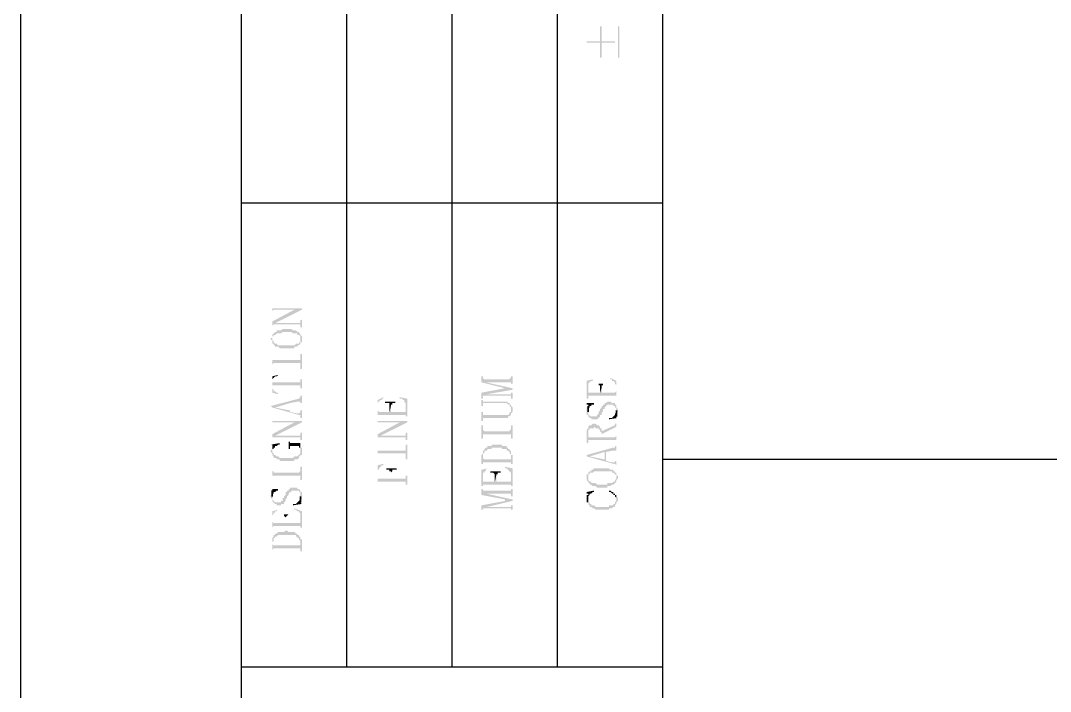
# Model space of a CAD drawing. Header units: millimetres. Extents: x 7018 to 13530, y 4187 to 5692.
# Drawn here: x 8881.97 to 8913.3, y 5610.91 to 5631.34 of the extents above; entities that cross this region are included whole.
import ezdxf

# ---------------------------------------------------------------- set-up
doc = ezdxf.new("R2010")
doc.units = ezdxf.units.MM

msp = doc.modelspace()

# ---------------------------------------------------------------- hatches: boundary and pattern name
at = {"transparency": 33554559}
for points in [[(8899.191, 5630.705), (8899.191, 5630.66), (8899.597, 5630.66), (8899.597, 5630.209), (8899.643, 5630.209), (8899.643, 5630.66), (8900.049, 5630.66), (8900.049, 5630.705), (8899.643, 5630.705), (8899.643, 5631.157), (8899.597, 5631.157), (8899.597, 5630.705)], [(8900.184, 5630.209), (8900.184, 5631.157), (8900.139, 5631.157), (8900.139, 5630.209)], [(8889.623, 5622.672), (8889.623, 5622.446), (8889.623, 5622.491), (8889.623, 5622.491), (8889.668, 5622.536), (8890.526, 5622.536), (8890.526, 5622.582), (8889.623, 5622.582)], [(8889.623, 5622.175), (8889.623, 5621.995), (8889.623, 5622.04), (8889.623, 5622.04), (8889.668, 5622.085), (8889.668, 5622.085), (8889.713, 5622.13), (8890.526, 5622.536), (8890.3, 5622.536)], [(8889.623, 5621.769), (8889.623, 5621.634), (8889.623, 5621.679), (8889.623, 5621.724), (8889.668, 5621.724), (8889.668, 5621.769), (8889.713, 5621.769), (8889.759, 5621.814), (8889.894, 5621.814), (8889.939, 5621.859), (8890.21, 5621.859), (8890.255, 5621.814), (8890.39, 5621.814), (8890.39, 5621.769), (8890.436, 5621.769), (8890.481, 5621.724), (8890.481, 5621.679), (8890.481, 5621.634), (8890.481, 5621.769), (8890.481, 5621.814), (8890.436, 5621.814), (8890.436, 5621.859), (8890.39, 5621.859), (8890.345, 5621.905), (8890.255, 5621.905), (8890.21, 5621.95), (8889.939, 5621.95), (8889.894, 5621.905), (8889.759, 5621.905), (8889.759, 5621.859), (8889.713, 5621.859), (8889.668, 5621.814), (8889.668, 5621.814)], [(8889.668, 5622.085), (8890.481, 5622.085), (8890.481, 5622.04), (8890.481, 5621.995), (8890.526, 5621.995), (8890.526, 5622.22), (8890.481, 5622.22), (8890.481, 5622.13), (8889.713, 5622.13)], [(8889.578, 5621.634), (8889.578, 5621.634), (8889.623, 5621.589), (8889.623, 5621.543), (8889.623, 5621.498), (8889.668, 5621.498), (8889.668, 5621.453), (8889.713, 5621.453), (8889.713, 5621.408), (8889.804, 5621.408), (8889.849, 5621.363), (8890.3, 5621.363), (8890.3, 5621.408), (8890.39, 5621.408), (8890.39, 5621.453), (8890.436, 5621.453), (8890.481, 5621.498), (8890.481, 5621.543), (8890.526, 5621.543), (8890.526, 5621.589), (8890.526, 5621.634), (8890.526, 5621.679), (8890.526, 5621.724), (8890.526, 5621.724), (8890.481, 5621.769), (8890.481, 5621.634), (8890.481, 5621.589), (8890.481, 5621.543), (8890.436, 5621.543), (8890.436, 5621.498), (8890.345, 5621.498), (8890.3, 5621.453), (8889.804, 5621.453), (8889.759, 5621.498), (8889.713, 5621.498), (8889.668, 5621.543), (8889.668, 5621.589), (8889.623, 5621.589), (8889.623, 5621.634), (8889.623, 5621.769), (8889.623, 5621.724), (8889.623, 5621.679), (8889.578, 5621.679)], [(8889.623, 5621.182), (8889.623, 5620.731), (8889.623, 5620.866), (8889.623, 5620.866), (8889.668, 5620.912), (8890.481, 5620.912), (8890.481, 5620.731), (8890.526, 5620.731), (8890.526, 5621.182), (8890.481, 5621.182), (8890.481, 5621.047), (8890.481, 5621.002), (8889.623, 5621.002)], [(8889.623, 5620.505), (8889.623, 5620.37), (8889.623, 5620.415), (8889.668, 5620.46), (8889.668, 5620.46), (8889.713, 5620.505), (8889.759, 5620.505), (8889.804, 5620.551), (8889.804, 5620.551)], [(8889.623, 5620.505), (8889.623, 5620.009), (8889.804, 5619.964), (8889.804, 5620.009), (8889.759, 5620.009), (8889.713, 5620.054), (8889.668, 5620.054), (8889.668, 5620.099), (8889.668, 5620.099), (8889.623, 5620.144), (8889.623, 5620.37)], [(8889.623, 5620.37), (8889.623, 5620.19), (8889.623, 5620.235), (8890.481, 5620.235), (8890.481, 5620.19), (8890.481, 5620.144), (8890.526, 5620.144), (8890.526, 5620.415), (8890.481, 5620.415), (8890.481, 5620.37), (8890.481, 5620.325), (8889.623, 5620.325)], [(8895.987, 5620.505), (8895.987, 5620.325), (8896.709, 5620.144), (8896.709, 5620.144), (8896.935, 5620.099), (8896.935, 5620.144), (8896.122, 5620.325), (8896.122, 5620.325), (8896.077, 5620.415), (8896.077, 5620.415), (8896.032, 5620.46), (8896.032, 5620.505), (8896.032, 5620.505)], [(8896.077, 5620.415), (8896.122, 5620.325), (8896.889, 5620.325), (8896.889, 5620.28), (8896.935, 5620.28), (8896.935, 5620.505), (8896.889, 5620.505), (8896.889, 5620.46), (8896.844, 5620.46), (8896.844, 5620.415)], [(8899.191, 5620.37), (8899.191, 5619.828), (8899.236, 5619.828), (8899.236, 5620.235), (8899.236, 5620.28), (8899.236, 5620.28), (8899.281, 5620.325), (8899.281, 5620.325), (8899.327, 5620.37), (8899.372, 5620.37), (8899.372, 5620.415), (8899.372, 5620.415)], [(8899.913, 5620.415), (8899.958, 5620.415), (8899.958, 5620.37), (8900.004, 5620.37), (8900.049, 5620.325), (8900.049, 5620.28), (8900.049, 5620.28), (8900.094, 5620.235), (8900.094, 5619.828), (8900.094, 5620.37), (8899.913, 5620.46)], [(8895.987, 5620.009), (8895.987, 5619.828), (8896.032, 5619.828), (8896.032, 5619.874), (8896.032, 5619.919), (8896.077, 5619.919), (8896.167, 5619.964), (8896.935, 5620.099), (8896.709, 5620.144)], [(8899.236, 5619.874), (8899.236, 5619.919), (8900.094, 5619.919), (8900.094, 5619.874), (8900.094, 5620.054), (8900.094, 5620.054), (8900.049, 5620.009), (8899.643, 5620.009), (8899.643, 5620.144), (8899.597, 5620.009), (8899.236, 5620.009), (8899.236, 5620.19)], [(8899.462, 5620.28), (8899.552, 5620.28), (8899.552, 5620.235), (8899.597, 5620.235), (8899.597, 5620.009), (8899.643, 5620.144), (8899.643, 5620.19), (8899.643, 5620.235), (8899.688, 5620.235), (8899.688, 5620.28), (8899.778, 5620.28)], [(8889.578, 5619.603), (8889.623, 5619.558), (8889.713, 5619.558), (8890.165, 5619.693), (8890.165, 5619.467), (8890.165, 5619.693), (8890.39, 5619.738), (8890.481, 5619.738), (8890.481, 5619.693), (8890.526, 5619.693), (8890.526, 5619.919), (8890.481, 5619.919), (8890.481, 5619.874), (8890.481, 5619.874), (8890.436, 5619.828), (8890.436, 5619.828)], [(8892.828, 5619.783), (8892.828, 5619.287), (8892.828, 5619.648), (8892.828, 5619.693), (8892.873, 5619.738), (8892.873, 5619.738), (8892.918, 5619.783), (8892.963, 5619.783), (8892.963, 5619.828), (8893.008, 5619.828), (8893.008, 5619.874)], [(8893.053, 5619.738), (8893.053, 5619.693), (8893.189, 5619.693), (8893.189, 5619.648), (8893.189, 5619.603), (8893.189, 5619.422), (8893.234, 5619.603), (8893.234, 5619.648), (8893.279, 5619.648), (8893.279, 5619.693), (8893.369, 5619.693), (8893.369, 5619.738)], [(8893.505, 5619.828), (8893.595, 5619.828), (8893.595, 5619.783), (8893.64, 5619.783), (8893.64, 5619.738), (8893.64, 5619.738), (8893.685, 5619.693), (8893.685, 5619.287), (8893.73, 5619.287), (8893.73, 5619.828), (8893.505, 5619.874)], [(8895.987, 5619.783), (8895.987, 5619.603), (8896.032, 5619.603), (8896.032, 5619.648), (8896.032, 5619.693), (8896.754, 5619.693), (8896.799, 5619.648), (8896.844, 5619.648), (8896.844, 5619.603), (8896.844, 5619.603), (8896.889, 5619.558), (8896.889, 5619.513), (8896.889, 5619.648), (8896.844, 5619.648), (8896.844, 5619.693), (8896.799, 5619.693), (8896.754, 5619.738), (8896.032, 5619.738), (8896.032, 5619.783), (8896.032, 5619.783)], [(8896.077, 5619.919), (8896.889, 5619.919), (8896.889, 5619.874), (8896.889, 5619.828), (8896.935, 5619.828), (8896.935, 5620.009), (8896.889, 5620.009), (8896.889, 5619.964), (8896.167, 5619.964)], [(8899.191, 5619.467), (8899.191, 5619.377), (8899.191, 5619.332), (8899.236, 5619.332), (8899.236, 5619.287), (8899.236, 5619.287), (8899.281, 5619.242), (8899.327, 5619.242), (8899.327, 5619.197), (8899.507, 5619.197), (8899.552, 5619.242), (8899.552, 5619.242), (8899.597, 5619.287), (8899.597, 5619.332), (8899.643, 5619.332), (8899.643, 5619.422), (8899.688, 5619.422), (8899.688, 5619.513), (8899.733, 5619.513), (8899.733, 5619.558), (8899.733, 5619.558), (8899.778, 5619.603), (8899.778, 5619.603), (8899.823, 5619.648), (8900.004, 5619.648), (8900.004, 5619.603), (8900.049, 5619.603), (8900.049, 5619.558), (8900.094, 5619.558), (8900.094, 5619.513), (8900.094, 5619.332), (8900.094, 5619.377), (8900.094, 5619.377), (8900.139, 5619.422), (8900.139, 5619.467), (8900.139, 5619.513), (8900.139, 5619.513), (8900.094, 5619.558), (8900.094, 5619.603), (8900.094, 5619.648), (8900.049, 5619.648), (8900.049, 5619.693), (8899.958, 5619.693), (8899.913, 5619.738), (8899.823, 5619.738), (8899.778, 5619.693), (8899.733, 5619.693), (8899.733, 5619.648), (8899.688, 5619.648), (8899.688, 5619.603), (8899.643, 5619.603), (8899.643, 5619.558), (8899.643, 5619.558), (8899.597, 5619.513), (8899.597, 5619.467), (8899.597, 5619.467), (8899.552, 5619.422), (8899.552, 5619.377), (8899.552, 5619.377), (8899.507, 5619.332), (8899.507, 5619.287), (8899.281, 5619.287), (8899.281, 5619.332), (8899.236, 5619.332), (8899.236, 5619.377), (8899.236, 5619.422), (8899.236, 5619.603), (8899.191, 5619.558), (8899.191, 5619.513)], [(8889.623, 5619.558), (8890.436, 5619.332), (8890.481, 5619.332), (8890.481, 5619.287), (8890.481, 5619.242), (8890.526, 5619.242), (8890.526, 5619.467), (8890.481, 5619.467), (8890.481, 5619.422), (8890.481, 5619.422), (8890.436, 5619.377), (8890.39, 5619.377), (8890.165, 5619.422), (8890.165, 5619.693), (8890.165, 5619.467), (8889.713, 5619.558), (8889.713, 5619.558)], [(8892.828, 5619.287), (8892.828, 5619.332), (8893.685, 5619.332), (8893.685, 5619.287), (8893.685, 5619.467), (8893.685, 5619.422), (8893.234, 5619.422), (8893.234, 5619.603), (8893.189, 5619.422), (8892.873, 5619.422), (8892.828, 5619.467), (8892.828, 5619.648)], [(8895.987, 5619.422), (8895.987, 5619.151), (8896.032, 5619.151), (8896.032, 5619.197), (8896.032, 5619.242), (8896.799, 5619.242), (8896.799, 5619.287), (8896.844, 5619.287), (8896.889, 5619.332), (8896.889, 5619.377), (8896.889, 5619.377), (8896.935, 5619.422), (8896.935, 5619.467), (8896.935, 5619.513), (8896.935, 5619.558), (8896.889, 5619.603), (8896.889, 5619.467), (8896.889, 5619.422), (8896.844, 5619.422), (8896.844, 5619.377), (8896.844, 5619.377), (8896.799, 5619.332), (8896.032, 5619.332), (8896.032, 5619.422)], [(8899.191, 5619.693), (8899.191, 5619.648), (8899.236, 5619.648), (8899.236, 5619.513), (8899.236, 5619.558), (8899.281, 5619.558), (8899.281, 5619.603), (8899.327, 5619.603), (8899.327, 5619.648), (8899.417, 5619.648), (8899.417, 5619.693)], [(8899.868, 5619.197), (8899.868, 5619.197), (8900.139, 5619.242), (8900.094, 5619.242), (8900.094, 5619.287), (8900.094, 5619.422), (8900.094, 5619.377), (8900.049, 5619.377), (8900.049, 5619.332), (8900.049, 5619.332), (8900.004, 5619.287), (8900.004, 5619.287), (8899.958, 5619.242), (8899.868, 5619.242)], [(8889.623, 5619.242), (8889.623, 5619.016), (8889.623, 5619.106), (8890.526, 5619.106), (8890.526, 5619.151), (8889.623, 5619.151)], [(8889.623, 5618.745), (8889.623, 5618.565), (8889.623, 5618.655), (8889.668, 5618.655), (8889.713, 5618.7), (8890.526, 5619.106), (8890.3, 5619.106)], [(8892.828, 5619.242), (8892.828, 5619.016), (8892.828, 5619.061), (8892.828, 5619.106), (8893.73, 5619.106), (8893.73, 5619.151), (8892.828, 5619.151)], [(8892.828, 5618.745), (8892.828, 5618.565), (8892.828, 5618.61), (8892.828, 5618.655), (8892.873, 5618.655), (8892.918, 5618.7), (8893.73, 5619.106), (8893.505, 5619.106)], [(8899.643, 5618.836), (8899.643, 5618.745), (8900.094, 5618.971), (8900.094, 5619.106), (8900.094, 5619.061), (8900.049, 5619.061), (8900.049, 5619.016), (8900.049, 5619.016)], [(8895.987, 5619.016), (8895.987, 5618.61), (8896.032, 5618.61), (8896.032, 5618.745), (8896.889, 5618.745), (8896.889, 5618.61), (8896.935, 5618.61), (8896.935, 5619.016), (8896.889, 5619.016), (8896.889, 5618.881), (8896.844, 5618.881), (8896.844, 5618.836), (8896.077, 5618.836), (8896.032, 5618.881), (8896.032, 5619.016)], [(8899.191, 5618.79), (8899.191, 5618.474), (8899.236, 5618.474), (8899.236, 5618.79), (8899.236, 5618.881), (8899.281, 5618.881), (8899.281, 5618.926), (8899.417, 5618.926), (8899.417, 5618.971), (8899.417, 5618.971), (8899.462, 5618.926), (8899.552, 5618.926), (8899.552, 5618.881), (8899.597, 5618.881), (8899.597, 5618.836), (8899.597, 5618.836), (8899.643, 5618.79), (8899.643, 5618.655), (8899.643, 5618.926), (8899.597, 5618.926), (8899.597, 5618.971), (8899.597, 5618.971), (8899.552, 5619.016), (8899.507, 5619.016), (8899.462, 5619.061), (8899.372, 5619.061), (8899.327, 5619.016), (8899.281, 5619.016), (8899.236, 5618.971), (8899.236, 5618.926), (8899.236, 5618.926), (8899.191, 5618.881), (8899.191, 5618.836), (8899.191, 5618.836)], [(8899.236, 5618.52), (8899.236, 5618.565), (8900.094, 5618.565), (8900.094, 5618.474), (8900.094, 5618.745), (8900.094, 5618.7), (8900.094, 5618.7), (8900.049, 5618.655), (8899.643, 5618.655), (8899.643, 5618.881), (8899.643, 5618.926), (8899.643, 5618.655), (8899.236, 5618.655), (8899.236, 5618.745)], [(8889.668, 5618.655), (8890.481, 5618.655), (8890.481, 5618.565), (8890.526, 5618.565), (8890.526, 5618.79), (8890.481, 5618.79), (8890.481, 5618.745), (8890.481, 5618.7), (8889.713, 5618.7)], [(8890.12, 5618.52), (8890.12, 5618.294), (8890.165, 5618.294), (8890.165, 5618.339), (8890.165, 5618.384), (8890.436, 5618.384), (8890.436, 5618.339), (8890.481, 5618.429), (8890.481, 5618.474), (8890.165, 5618.474), (8890.165, 5618.52), (8890.165, 5618.52)], [(8892.873, 5618.655), (8893.685, 5618.655), (8893.685, 5618.565), (8893.73, 5618.565), (8893.73, 5618.79), (8893.685, 5618.79), (8893.685, 5618.745), (8893.685, 5618.7), (8892.918, 5618.7)], [(8889.578, 5618.429), (8889.623, 5618.429), (8889.623, 5618.384), (8889.623, 5618.249), (8889.623, 5618.294), (8889.668, 5618.294), (8889.668, 5618.339), (8889.713, 5618.339), (8889.713, 5618.384), (8889.759, 5618.384), (8889.804, 5618.429), (8889.849, 5618.429), (8889.849, 5618.474)], [(8889.578, 5618.249), (8889.578, 5618.204), (8889.578, 5618.204), (8889.623, 5618.159), (8889.623, 5618.113), (8889.623, 5618.113), (8889.668, 5618.068), (8889.668, 5618.023), (8889.759, 5618.023), (8889.759, 5617.978), (8889.849, 5617.978), (8889.849, 5617.933), (8890.3, 5617.933), (8890.3, 5617.978), (8890.39, 5617.978), (8890.436, 5618.023), (8890.436, 5618.068), (8890.481, 5618.068), (8890.481, 5618.113), (8890.526, 5618.113), (8890.526, 5618.159), (8890.526, 5618.249), (8890.526, 5618.294), (8890.526, 5618.339), (8890.481, 5618.339), (8890.481, 5618.204), (8890.481, 5618.159), (8890.481, 5618.159), (8890.436, 5618.113), (8890.436, 5618.113), (8890.39, 5618.068), (8890.3, 5618.068), (8890.255, 5618.023), (8889.849, 5618.023), (8889.804, 5618.068), (8889.759, 5618.068), (8889.713, 5618.113), (8889.668, 5618.113), (8889.668, 5618.159), (8889.668, 5618.159), (8889.623, 5618.204), (8889.623, 5618.339), (8889.623, 5618.294), (8889.623, 5618.294)], [(8890.436, 5618.339), (8890.481, 5618.339), (8890.481, 5618.249), (8890.481, 5618.384), (8890.481, 5618.429)], [(8892.828, 5618.429), (8892.828, 5617.978), (8892.828, 5618.113), (8892.828, 5618.159), (8893.685, 5618.159), (8893.685, 5617.978), (8893.73, 5617.978), (8893.73, 5618.429), (8893.685, 5618.429), (8893.685, 5618.294), (8893.685, 5618.249), (8892.828, 5618.249), (8892.828, 5618.294)], [(8895.987, 5618.068), (8895.987, 5617.843), (8896.032, 5617.843), (8896.032, 5618.068), (8896.032, 5618.113), (8896.032, 5618.159), (8896.077, 5618.159), (8896.077, 5618.204), (8896.077, 5618.204), (8896.122, 5618.249), (8896.167, 5618.249), (8896.167, 5618.294), (8896.303, 5618.294), (8896.303, 5618.339), (8896.619, 5618.339), (8896.619, 5618.294), (8896.754, 5618.294), (8896.754, 5618.249), (8896.799, 5618.249), (8896.844, 5618.204), (8896.844, 5618.159), (8896.844, 5618.159), (8896.889, 5618.113), (8896.889, 5617.843), (8896.935, 5617.843), (8896.935, 5618.068), (8896.935, 5618.113), (8896.889, 5618.113), (8896.889, 5618.204), (8896.889, 5618.249), (8896.844, 5618.249), (8896.844, 5618.294), (8896.799, 5618.294), (8896.799, 5618.339), (8896.754, 5618.339), (8896.754, 5618.384), (8896.619, 5618.384), (8896.619, 5618.429), (8896.303, 5618.429), (8896.303, 5618.384), (8896.167, 5618.384), (8896.167, 5618.339), (8896.122, 5618.339), (8896.077, 5618.294), (8896.077, 5618.249), (8896.032, 5618.249), (8896.032, 5618.204), (8896.032, 5618.159), (8896.032, 5618.159), (8895.987, 5618.113), (8895.987, 5618.113)], [(8899.191, 5618.113), (8899.191, 5618.068), (8899.281, 5618.068), (8899.733, 5618.204), (8899.733, 5617.978), (8899.778, 5618.204), (8900.004, 5618.249), (8900.094, 5618.249), (8900.094, 5618.204), (8900.094, 5618.429), (8900.094, 5618.384), (8900.049, 5618.384), (8900.049, 5618.339), (8900.004, 5618.339)], [(8899.191, 5618.068), (8900.004, 5617.843), (8900.049, 5617.843), (8900.094, 5617.798), (8900.094, 5617.752), (8900.094, 5617.978), (8900.094, 5617.933), (8900.049, 5617.933), (8900.049, 5617.888), (8899.958, 5617.888), (8899.778, 5617.933), (8899.778, 5618.204), (8899.733, 5617.978), (8899.281, 5618.068), (8899.281, 5618.068)], [(8896.032, 5617.843), (8896.032, 5617.888), (8896.889, 5617.888), (8896.889, 5617.843), (8896.889, 5618.023), (8896.889, 5617.978), (8896.077, 5617.978), (8896.032, 5618.023), (8896.032, 5618.068)], [(8889.623, 5617.752), (8889.623, 5617.346), (8889.623, 5617.482), (8890.481, 5617.482), (8890.481, 5617.346), (8890.526, 5617.346), (8890.526, 5617.752), (8890.481, 5617.752), (8890.481, 5617.617), (8890.481, 5617.617), (8890.436, 5617.572), (8889.668, 5617.572), (8889.668, 5617.617), (8889.623, 5617.617)], [(8892.828, 5617.798), (8892.828, 5617.211), (8892.828, 5617.572), (8892.828, 5617.662), (8892.873, 5617.662), (8892.873, 5617.707), (8892.873, 5617.707), (8892.918, 5617.752), (8892.918, 5617.752), (8892.963, 5617.798), (8893.008, 5617.798), (8893.008, 5617.843)], [(8892.828, 5617.256), (8892.828, 5617.301), (8893.685, 5617.301), (8893.685, 5617.211), (8893.73, 5617.211), (8893.73, 5617.482), (8893.685, 5617.482), (8893.685, 5617.436), (8893.685, 5617.391), (8893.234, 5617.391), (8893.234, 5617.572), (8893.234, 5617.391), (8892.828, 5617.391), (8892.828, 5617.572)], [(8893.098, 5617.707), (8893.098, 5617.662), (8893.189, 5617.662), (8893.189, 5617.617), (8893.234, 5617.617), (8893.234, 5617.391), (8893.234, 5617.572), (8893.234, 5617.572), (8893.279, 5617.617), (8893.279, 5617.662), (8893.414, 5617.662), (8893.414, 5617.707)], [(8895.987, 5617.662), (8895.987, 5617.166), (8896.032, 5617.166), (8896.032, 5617.527), (8896.032, 5617.572), (8896.077, 5617.572), (8896.077, 5617.617), (8896.122, 5617.617), (8896.122, 5617.662), (8896.122, 5617.662), (8896.167, 5617.707), (8896.213, 5617.707), (8896.167, 5617.707)], [(8896.258, 5617.617), (8896.258, 5617.572), (8896.348, 5617.572), (8896.393, 5617.527), (8896.393, 5617.482), (8896.393, 5617.301), (8896.438, 5617.482), (8896.438, 5617.527), (8896.483, 5617.527), (8896.483, 5617.572), (8896.574, 5617.572), (8896.574, 5617.617)], [(8896.709, 5617.707), (8896.754, 5617.707), (8896.799, 5617.662), (8896.799, 5617.662), (8896.844, 5617.617), (8896.844, 5617.617), (8896.889, 5617.572), (8896.889, 5617.527), (8896.889, 5617.166), (8896.935, 5617.166), (8896.935, 5617.707), (8896.709, 5617.752)], [(8899.236, 5617.527), (8899.236, 5617.436), (8899.236, 5617.482), (8899.236, 5617.527), (8899.281, 5617.527), (8899.281, 5617.572), (8899.372, 5617.572), (8899.417, 5617.617), (8899.958, 5617.617), (8899.958, 5617.572), (8900.004, 5617.572), (8900.049, 5617.527), (8900.049, 5617.527), (8900.094, 5617.482), (8900.094, 5617.436), (8900.094, 5617.572), (8900.049, 5617.572), (8900.049, 5617.617), (8900.004, 5617.617), (8900.004, 5617.662), (8899.913, 5617.662), (8899.868, 5617.707), (8899.417, 5617.707), (8899.372, 5617.662), (8899.327, 5617.662), (8899.327, 5617.617), (8899.281, 5617.617), (8899.236, 5617.572), (8899.236, 5617.572)], [(8896.032, 5617.166), (8896.032, 5617.211), (8896.889, 5617.211), (8896.889, 5617.166), (8896.889, 5617.346), (8896.889, 5617.301), (8896.438, 5617.301), (8896.438, 5617.482), (8896.393, 5617.301), (8896.032, 5617.301), (8896.032, 5617.346), (8896.032, 5617.527)], [(8899.191, 5617.436), (8899.191, 5617.391), (8899.191, 5617.346), (8899.191, 5617.346), (8899.236, 5617.301), (8899.236, 5617.256), (8899.281, 5617.256), (8899.281, 5617.211), (8899.327, 5617.211), (8899.372, 5617.166), (8899.462, 5617.166), (8899.507, 5617.121), (8899.823, 5617.121), (8899.823, 5617.166), (8899.913, 5617.166), (8899.958, 5617.211), (8900.004, 5617.211), (8900.049, 5617.256), (8900.049, 5617.256), (8900.094, 5617.301), (8900.094, 5617.346), (8900.094, 5617.346), (8900.139, 5617.391), (8900.139, 5617.436), (8900.139, 5617.482), (8900.094, 5617.482), (8900.094, 5617.527), (8900.094, 5617.436), (8900.094, 5617.391), (8900.094, 5617.391), (8900.049, 5617.346), (8900.049, 5617.301), (8900.004, 5617.301), (8899.958, 5617.256), (8899.823, 5617.256), (8899.823, 5617.211), (8899.507, 5617.211), (8899.462, 5617.256), (8899.327, 5617.256), (8899.327, 5617.301), (8899.281, 5617.301), (8899.236, 5617.346), (8899.236, 5617.391), (8899.236, 5617.527), (8899.191, 5617.527), (8899.191, 5617.482)], [(8889.578, 5616.85), (8889.578, 5616.805), (8889.578, 5616.805), (8889.623, 5616.759), (8889.623, 5616.714), (8889.623, 5616.714), (8889.668, 5616.669), (8889.668, 5616.669), (8889.713, 5616.624), (8889.759, 5616.624), (8889.759, 5616.579), (8889.894, 5616.579), (8889.894, 5616.624), (8889.984, 5616.624), (8889.984, 5616.669), (8889.984, 5616.669), (8890.029, 5616.714), (8890.029, 5616.759), (8890.029, 5616.759), (8890.075, 5616.805), (8890.075, 5616.85), (8890.075, 5616.85), (8890.12, 5616.895), (8890.12, 5616.94), (8890.12, 5616.94), (8890.165, 5616.985), (8890.21, 5616.985), (8890.21, 5617.03), (8890.436, 5617.03), (8890.436, 5616.985), (8890.481, 5616.985), (8890.481, 5616.94), (8890.481, 5616.714), (8890.526, 5616.759), (8890.526, 5616.85), (8890.526, 5616.94), (8890.526, 5616.985), (8890.481, 5616.985), (8890.481, 5617.03), (8890.481, 5617.03), (8890.436, 5617.075), (8890.39, 5617.075), (8890.39, 5617.121), (8890.165, 5617.121), (8890.165, 5617.075), (8890.12, 5617.075), (8890.12, 5617.03), (8890.075, 5617.03), (8890.075, 5616.985), (8890.029, 5616.985), (8890.029, 5616.895), (8890.029, 5616.895), (8889.984, 5616.85), (8889.984, 5616.805), (8889.939, 5616.805), (8889.939, 5616.759), (8889.939, 5616.714), (8889.894, 5616.714), (8889.894, 5616.669), (8889.713, 5616.669), (8889.668, 5616.714), (8889.668, 5616.714), (8889.623, 5616.759), (8889.623, 5616.985), (8889.623, 5616.94), (8889.623, 5616.895), (8889.578, 5616.895)], [(8889.578, 5617.075), (8889.623, 5617.075), (8889.623, 5617.03), (8889.623, 5616.895), (8889.623, 5616.94), (8889.668, 5616.94), (8889.668, 5616.985), (8889.713, 5616.985), (8889.759, 5617.03), (8889.804, 5617.03), (8889.804, 5617.075), (8889.804, 5617.075)], [(8895.987, 5617.075), (8895.987, 5616.895), (8896.709, 5616.759), (8896.709, 5616.714), (8896.935, 5616.714), (8896.935, 5616.759), (8896.122, 5616.94), (8896.122, 5616.94), (8896.077, 5617.03), (8896.032, 5617.03), (8896.032, 5617.075), (8896.032, 5617.075)], [(8896.077, 5617.03), (8896.122, 5616.94), (8896.889, 5616.94), (8896.889, 5616.895), (8896.889, 5616.85), (8896.935, 5616.85), (8896.935, 5617.075), (8896.889, 5617.075), (8896.889, 5617.03), (8896.844, 5617.03)], [(8899.191, 5616.985), (8899.191, 5616.94), (8899.236, 5616.94), (8899.236, 5616.669), (8899.236, 5616.805), (8899.236, 5616.85), (8899.236, 5616.85), (8899.281, 5616.895), (8899.281, 5616.94), (8899.327, 5616.94), (8899.372, 5616.985), (8899.417, 5616.985), (8899.417, 5617.03)], [(8899.191, 5616.805), (8899.191, 5616.759), (8899.191, 5616.714), (8899.191, 5616.669), (8899.236, 5616.669), (8899.236, 5616.94), (8899.236, 5616.895), (8899.191, 5616.895), (8899.191, 5616.85)], [(8899.868, 5616.985), (8899.913, 5616.985), (8899.958, 5616.94), (8900.004, 5616.94), (8900.004, 5616.895), (8900.049, 5616.895), (8900.049, 5616.85), (8900.049, 5616.85), (8900.094, 5616.805), (8900.094, 5616.759), (8900.094, 5616.895), (8900.049, 5616.895), (8900.049, 5616.94), (8900.004, 5616.94), (8900.004, 5616.985), (8899.958, 5616.985), (8899.913, 5617.03), (8899.868, 5617.03)], [(8890.255, 5616.624), (8890.255, 5616.579), (8890.526, 5616.624), (8890.526, 5616.624), (8890.481, 5616.669), (8890.481, 5616.805), (8890.481, 5616.759), (8890.481, 5616.759), (8890.436, 5616.714), (8890.436, 5616.714), (8890.39, 5616.669), (8890.39, 5616.669), (8890.345, 5616.624), (8890.3, 5616.624)], [(8895.987, 5616.579), (8895.987, 5616.444), (8896.032, 5616.444), (8896.032, 5616.489), (8896.077, 5616.489), (8896.167, 5616.534), (8896.935, 5616.714), (8896.709, 5616.714)], [(8899.236, 5616.669), (8899.236, 5616.624), (8899.236, 5616.624), (8899.281, 5616.579), (8899.281, 5616.534), (8899.327, 5616.534), (8899.372, 5616.489), (8899.417, 5616.489), (8899.462, 5616.444), (8899.868, 5616.444), (8899.868, 5616.489), (8899.958, 5616.489), (8900.004, 5616.534), (8900.049, 5616.534), (8900.049, 5616.579), (8900.049, 5616.579), (8900.094, 5616.624), (8900.094, 5616.669), (8900.094, 5616.669), (8900.139, 5616.714), (8900.139, 5616.759), (8900.139, 5616.805), (8900.139, 5616.805), (8900.094, 5616.85), (8900.094, 5616.895), (8900.094, 5616.759), (8900.094, 5616.714), (8900.094, 5616.714), (8900.049, 5616.669), (8900.049, 5616.624), (8900.004, 5616.624), (8900.004, 5616.579), (8899.868, 5616.579), (8899.868, 5616.534), (8899.462, 5616.534), (8899.417, 5616.579), (8899.327, 5616.579), (8899.327, 5616.624), (8899.281, 5616.624), (8899.281, 5616.669), (8899.236, 5616.669), (8899.236, 5616.714), (8899.236, 5616.759), (8899.236, 5616.759)], [(8889.623, 5616.398), (8889.623, 5615.902), (8889.623, 5616.263), (8889.623, 5616.263), (8889.668, 5616.308), (8889.668, 5616.353), (8889.713, 5616.353), (8889.713, 5616.398), (8889.759, 5616.398), (8889.804, 5616.444), (8889.804, 5616.444)], [(8889.894, 5616.308), (8889.984, 5616.308), (8889.984, 5616.263), (8889.984, 5616.263), (8890.029, 5616.218), (8890.029, 5616.037), (8890.029, 5616.218), (8890.029, 5616.218), (8890.075, 5616.263), (8890.075, 5616.263), (8890.12, 5616.308), (8890.165, 5616.308)], [(8890.3, 5616.444), (8890.345, 5616.444), (8890.39, 5616.398), (8890.436, 5616.398), (8890.436, 5616.353), (8890.481, 5616.353), (8890.481, 5616.263), (8890.481, 5615.902), (8890.526, 5615.902), (8890.526, 5616.398), (8890.3, 5616.489)], [(8896.077, 5616.489), (8896.889, 5616.489), (8896.889, 5616.444), (8896.935, 5616.444), (8896.935, 5616.579), (8896.889, 5616.579), (8896.889, 5616.534), (8896.167, 5616.534)], [(8889.623, 5615.902), (8889.623, 5615.902), (8889.668, 5615.947), (8890.481, 5615.947), (8890.481, 5615.902), (8890.481, 5616.082), (8890.481, 5616.037), (8890.029, 5616.037), (8890.029, 5616.218), (8890.029, 5616.037), (8889.668, 5616.037), (8889.623, 5616.082), (8889.623, 5616.218)], [(8889.623, 5615.451), (8889.623, 5615.18), (8889.623, 5615.451), (8889.623, 5615.451), (8889.668, 5615.496), (8889.668, 5615.541), (8889.668, 5615.586), (8889.713, 5615.586), (8889.713, 5615.631), (8889.759, 5615.631), (8889.804, 5615.676), (8890.345, 5615.676), (8890.345, 5615.631), (8890.39, 5615.631), (8890.39, 5615.586), (8890.436, 5615.586), (8890.436, 5615.541), (8890.436, 5615.541), (8890.481, 5615.496), (8890.481, 5615.451), (8890.481, 5615.18), (8890.526, 5615.18), (8890.526, 5615.451), (8890.526, 5615.541), (8890.481, 5615.541), (8890.481, 5615.586), (8890.481, 5615.631), (8890.436, 5615.631), (8890.436, 5615.676), (8890.39, 5615.676), (8890.39, 5615.721), (8890.345, 5615.721), (8890.3, 5615.767), (8890.12, 5615.767), (8890.075, 5615.812), (8890.029, 5615.812), (8889.984, 5615.767), (8889.804, 5615.767), (8889.759, 5615.721), (8889.713, 5615.721), (8889.713, 5615.676), (8889.668, 5615.676), (8889.668, 5615.631), (8889.668, 5615.631), (8889.623, 5615.586), (8889.623, 5615.496)], [(8889.623, 5615.225), (8889.623, 5615.225), (8889.668, 5615.27), (8890.481, 5615.27), (8890.481, 5615.225), (8890.481, 5615.406), (8890.481, 5615.36), (8889.668, 5615.36), (8889.623, 5615.406), (8889.623, 5615.406)]]:
    msp.add_hatch(color=256, dxfattribs=at).paths.add_polyline_path(points)

# ---------------------------------------------------------------- linework, layer by layer
for p, q in [((8888.675, 5685.574), (8888.675, 5398.833)), ((8901.493, 5617.982), (9297.931, 5617.982))]:
    msp.add_line(p, q)
for points in [[(9301.969, 5394.574), (9301.969, 5691.574), (8881.969, 5691.574), (8881.969, 5394.574)], [(8899.236, 5619.603), (8899.236, 5619.422), (8899.236, 5619.467), (8899.236, 5619.603)], [(8900.094, 5619.422), (8900.094, 5619.287), (8900.094, 5619.332), (8900.094, 5619.467)], [(8889.623, 5616.985), (8889.623, 5616.85), (8889.623, 5617.03)], [(8890.481, 5616.805), (8890.481, 5616.669), (8890.481, 5616.714), (8890.481, 5616.85), (8890.481, 5616.85)]]:
    msp.add_lwpolyline(points, close=True)
for points in [[(8891.88, 5685.574), (8891.88, 5611.66)], [(8895.084, 5685.574), (8895.084, 5611.66)], [(8898.289, 5685.574), (8898.289, 5611.66)], [(8901.493, 5685.574), (8901.493, 5398.833)], [(8888.675, 5625.786), (8901.493, 5625.786)], [(8888.675, 5611.66), (8901.493, 5611.66)]]:
    msp.add_lwpolyline(points)

doc.saveas('drawing.dxf')
